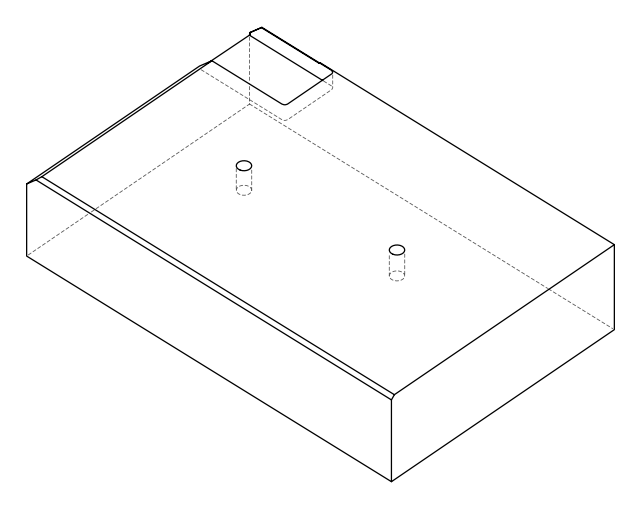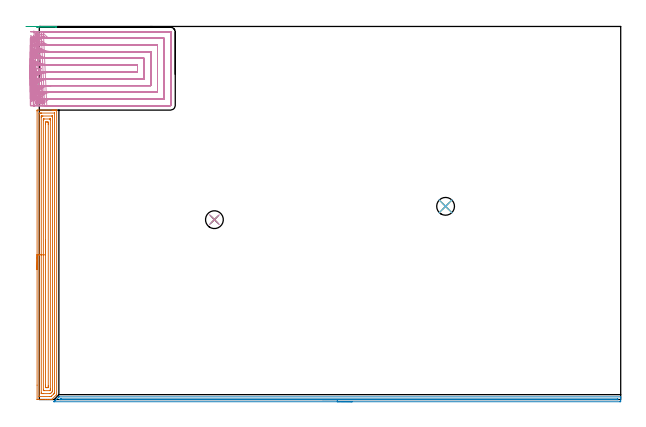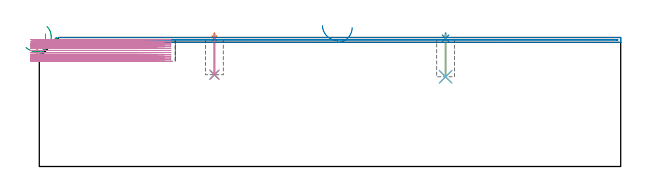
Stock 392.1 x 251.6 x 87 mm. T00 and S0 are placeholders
(PLAN: 10 operations, 6 tool changes, 47.2 min)
(1 SPOT_DRILL | STEP1POCKET | NXT0321_9005460120000 | 0.03 min | 2 mm3)
(2 SPOT_DRILL_1 | STEP1POCKET_1 | NXT0321_9005460120000 | 0.03 min | 1 mm3)
(3 DRILL_BLIND_HOLE_INTO_CENTER | STEP1POCKET | UGT0301_198 | 0.11 min | 1143 mm3)
(4 DRILL_TO_ENLARGE_BLIND_HOLE | STEP1POCKET | UGT0301_373 | 0.11 min | 1685 mm3)
(5 DRILL_BLIND_HOLE_INTO_CENTER_1 | STEP1POCKET_1 | UGT0301_198 | 0.12 min | 1212 mm3)
(6 DRILL_TO_ENLARGE_BLIND_HOLE_1 | STEP1POCKET_1 | UGT0301_373 | 0.12 min | 1774 mm3)
(7 AREA_MILL | FG_CHAMFER_SURFACE | UGT0205_001 | 8.05 min | 17604 mm3)
(8 AREA_MILL_1 | FG_CHAMFER_SURFACE_1 | UGT0205_001 | 6.23 min | 2070 mm3)
(9 AREA_MILL_2 | FG_CHAMFER_SURFACE_2 | UGT0205_001 | 0.28 min | 639 mm3)
(10 MILL_SLOT | SLOT_PARTIAL_RECTANGULAR | UGT0201_014 | Follow Part, ap 1.5, ae 75% | 32.15 min | 80790 mm3)
(TOOL NXT0321_9005460120000 | NC Spot Drill, 142deg, 12mm, Carbide, Uncoated | D12 PA142 FL30 Z2)
(TOOL UGT0301_198 | Twist Drill 7.9 mm | D7.9 PA118 FL73 Z2)
(TOOL UGT0301_373 | Twist Drill Flat Bottom 12 mm | D12 PA180 FL101 Z2)
(TOOL UGT0205_001 | Chamfer Mill 20 x 3 x 45 deg. | D20 FL50 Z2)
(TOOL UGT0201_014 | End mill 6 mm | D6 FL24 Z4)
(OP 1 SPOT_DRILL)
G17 G21 G94 G90
T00 M6
G54
G17 G0 G90 X118.1 Y121.3 S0 M3
G43 Z97. H0
G94 G81 G98 Z86.475 F250. R90.
G80
M5
M2
(OP 2 SPOT_DRILL_1)
G17 G21 G94 G90
T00 M6
G54
G17 G0 G90 X274. Y130.3 S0 M3
G43 Z97. H0
G94 G81 G98 Z86.475 F250. R90.
G80
M5
M2
(OP 3 DRILL_BLIND_HOLE_INTO_CENTER)
G17 G21 G94 G90
T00 M6
G54
G17 G0 G90 X118.1 Y121.3 S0 M3
G43 Z97. H0
G94 G81 G98 Z61.9 F250. R89.
G80
M5
M2
(OP 4 DRILL_TO_ENLARGE_BLIND_HOLE)
G17 G21 G94 G90
T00 M6
G54
G17 G0 G90 X118.1 Y121.3 S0 M3
G43 Z97. H0
G94 G81 G98 Z61.9 F250. R89.
G80
M5
M2
(OP 5 DRILL_BLIND_HOLE_INTO_CENTER_1)
G17 G21 G94 G90
T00 M6
G54
G17 G0 G90 X274. Y130.3 S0 M3
G43 Z97. H0
G94 G81 G98 Z60.5 F250. R89.
G80
M5
M2
(OP 6 DRILL_TO_ENLARGE_BLIND_HOLE_1)
G17 G21 G94 G90
T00 M6
G54
G17 G0 G90 X274. Y130.3 S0 M3
G43 Z97. H0
G94 G81 G98 Z60.5 F250. R89.
G80
M5
M2
(OP 7 AREA_MILL)
G17 G21 G94 G90
T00 M6
G54
G17 G0 G90 X-1.5 Y87.6 S1061 M3
G43 Z97. H0
Z83.8
G94 G1 Y87.638 Z82.928 F250.
Y87.752 Z82.064
Y87.941 Z81.212
Y88.203 Z80.38
Y88.537 Z79.574
Y88.94 Z78.8
Y89.408 Z78.064
Y89.94 Z77.372
Y90.529 Z76.729
Y91.172 Z76.14
Y91.864 Z75.608
Y92.6 Z75.14
Y93.374 Z74.737
Y94.18 Z74.403
Y95.012 Z74.141
Y95.864 Z73.952
Y96.728 Z73.838
Y97.6 Z73.8
X-1.499 Y194.576 Z73.801
X-1.496 Y195.016 Z73.802
X-1.492 Y195.19 Z73.806
X-1.063 Y195.2 Z74.235
X8.622 Z83.916
X9.153 Z84.45
X9.502 Z84.798
X10.033 Z85.33
X10.383 Z85.677
X11.081 Z86.381
X11.353 Z86.653
X11.701 Y195.198 Z86.992
X11.702 Y195.197
X11.7 Y195.023 Z87.
Y3.305
X11.698 Y3.302 Z86.997
X11.454 Y3.054 Z86.754
X8.578 Y0.177 Z83.877
X8.532 Y0.132 Z83.831
X8.401 Y0.01 Z83.695
X8.273 Y0. Z83.572
X7.559 Z82.859
X6.861 Z82.156
X5.631 Z80.928
X4.22 Z79.515
X-1.329 Y0.001 Z73.968
X-1.492 Y0.01 Z73.806
X-1.499 Y0.173 Z73.799
X-1.5 Y9.716 Z73.8
Y97.6
X-0.086 Z75.214
X-0.085 Y192.689 Z75.215
X-0.084 Y192.788 Z75.216
X-0.079 Y193.176 Z75.221
X0.299 Y193.193 Z75.599
X0.698 Y193.197 Z75.998
X1.173 Y193.2 Z76.473
X1.578 Z76.878
X10.193 Y193.199 Z85.493
X10.226 Y193.197 Z85.526
X10.26 Y193.192 Z85.56
X10.279 Y193.187 Z85.579
X10.28 Y193.16 Z85.58
X10.285 Y192.887 Z85.585
Y4.695
X10.284 Y4.497 Z85.584
X10.281 Y4.398 Z85.581
X10.279 Y4.351 Z85.579
X10.261 Y4.322 Z85.561
X10.146 Y4.199 Z85.446
X9.823 Y3.873 Z85.123
X9.502 Y3.552 Z84.802
X8.361 Y2.412 Z83.661
X8.043 Y2.105 Z83.343
X7.942 Y2.01 Z83.242
X7.741 Y2.007 Z83.041
X7.265 Y2.001 Z82.565
X0.007 Z75.307
X-0.026 Y2.003 Z75.274
X-0.06 Y2.008 Z75.24
X-0.079 Y2.013 Z75.221
X-0.08 Y2.04 Z75.22
X-0.085 Y2.313 Z75.215
X-0.086 Y97.6 Z75.214
X1.328 Z76.628
X1.329 Y190.36 Z76.629
X1.331 Y191.001 Z76.631
X1.333 Y191.127 Z76.633
X1.335 Y191.182 Z76.635
X1.391 Y191.191 Z76.691
X1.578 Y191.196 Z76.878
X2.263 Y191.2 Z77.563
X2.459 Z77.759
X8.426 Y191.199 Z83.726
X8.622 Y191.197 Z83.922
X8.818 Y191.191 Z84.118
X8.865 Y191.188 Z84.165
X8.867 Y191.152 Z84.167
X8.87 Y191.085 Z84.17
X8.871 Y191.001 Z84.171
X8.872 Y190.747 Z84.172
X8.871 Y5.734 Z84.171
X8.869 Y5.48 Z84.169
X8.866 Y5.408 Z84.166
X8.862 Y5.373 Z84.162
X8.852 Y5.36 Z84.152
X8.792 Y5.294 Z84.092
X8.622 Y5.121 Z83.922
X7.721 Y4.22 Z83.021
X7.7 Y4.199 Z83.
X7.527 Y4.038 Z82.827
X7.487 Y4.01 Z82.787
X7.384 Y4.006 Z82.684
X7.253 Y4.002 Z82.553
X7.057 Y4. Z82.357
X6.861 Z82.161
X2.655 Z77.955
X1.774 Y4.001 Z77.074
X1.578 Y4.003 Z76.878
X1.382 Y4.009 Z76.682
X1.335 Y4.012 Z76.635
X1.333 Y4.048 Z76.633
X1.33 Y4.115 Z76.63
X1.329 Y4.199 Z76.629
Y4.453
X1.328 Y97.6 Z76.628
X2.743 Z78.043
Y188.319
X2.745 Y188.923 Z78.045
X2.748 Y189.126 Z78.048
X2.75 Y189.19 Z78.05
X2.797 Y189.193 Z78.097
X2.905 Y189.196 Z78.205
X3.339 Y189.2 Z78.639
X6.861 Z82.161
X7.295 Y189.196 Z82.595
X7.4 Y189.193 Z82.7
X7.447 Y189.19 Z82.747
X7.45 Y189.156 Z82.75
X7.453 Y189.06 Z82.753
X7.457 Y188.608 Z82.757
Y7.169
X7.456 Y6.881 Z82.756
X7.453 Y6.578 Z82.753
X7.45 Y6.431 Z82.75
X7.387 Y6.347 Z82.687
X7.212 Y6.168 Z82.512
X7.069 Y6.028 Z82.369
X7.048 Y6.01 Z82.348
X7.023 Y6.006 Z82.323
X6.969 Y6.002 Z82.269
X6.861 Y6. Z82.161
X3.339 Z78.639
X2.905 Y6.004 Z78.205
X2.8 Y6.007 Z78.1
X2.753 Y6.01 Z78.053
X2.75 Y6.044 Z78.05
X2.747 Y6.14 Z78.047
X2.743 Y6.592 Z78.043
Y97.6
X4.157 Z79.457
Y185.702
X4.161 Y186.532 Z79.461
X4.163 Y186.589 Z79.463
X4.22 Y187.19 Z79.52
X4.446 Y187.196 Z79.746
X5.1 Y187.199 Z80.4
X5.324 Z80.624
X5.98 Y187.19 Z81.28
X6.036 Y186.532 Z81.336
X6.04 Y186.472 Z81.34
X6.043 Y185.638 Z81.343
Y185.574
Y9.499
X6.039 Y8.668 Z81.339
X6.037 Y8.611 Z81.337
X5.98 Y8.01 Z81.28
X5.754 Y8.004 Z81.054
X5.1 Y8.001 Z80.4
X4.876 Z80.176
X4.22 Y8.01 Z79.52
X4.164 Y8.668 Z79.464
X4.16 Y8.728 Z79.46
X4.157 Y9.562 Z79.457
Y9.626
Y97.6
Y98.472 Z79.495
Y99.336 Z79.609
Y100.188 Z79.798
Y101.02 Z80.06
Y101.826 Z80.394
Y102.6 Z80.797
Y103.336 Z81.265
Y104.028 Z81.796
Y104.671 Z82.386
Y105.26 Z83.029
Y105.792 Z83.721
Y106.26 Z84.457
Y106.663 Z85.231
Y106.997 Z86.037
Y107.259 Z86.869
Y107.448 Z87.72
Y107.562 Z88.585
Y107.6 Z89.457
G0 Z97.
M5
M2
(OP 8 AREA_MILL_1)
G17 G21 G94 G90
T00 M6
G54
G17 G0 G90 X211. Y-1.5 S1061 M3
G43 Z97. H0
Z93.7
G94 G1 X210.962 Z92.828 F250.
X210.848 Z91.963
X210.659 Z91.112
X210.397 Z90.28
X210.063 Z89.474
X209.66 Z88.7
X209.191 Z87.964
X208.66 Z87.272
X208.071 Z86.629
X207.428 Z86.039
X206.736 Z85.508
X206. Z85.04
X205.226 Z84.637
X204.42 Z84.303
X203.588 Z84.041
X202.736 Z83.852
X201.872 Z83.738
X201. Z83.7
X9.959
X9.91 Y-1.498
X9.909 Y-1.496 Z83.701
X9.92 Y-1.479 Z83.719
X10.237 Y-1.16 Z84.035
X10.387 Y-1.012 Z84.186
X10.53 Y-0.869 Z84.329
X10.674 Y-0.724 Z84.472
X10.814 Y-0.585 Z84.613
X10.977 Y-0.422 Z84.776
X11.111 Y-0.287 Z84.909
X11.241 Y-0.158 Z85.04
X13.194 Y1.794 Z86.993
X13.202 Y1.798 Z86.997
X13.213 Y1.8 Z87.
X391.917
X392.09 Y1.797 Z86.989
X392.098 Y1.662 Z86.855
X392.1 Y1.522 Z86.721
Y1.302 Z86.502
Y0.587 Z85.781
Y-0.645 Z84.552
X392.096 Y-1.16 Z84.034
X392.09 Y-1.492 Z83.703
X391.815 Y-1.497 Z83.7
X391.47 Y-1.5
X201.
Y-0.086 Z85.114
X14.519
X14.107 Y-0.084 Z85.116
X13.898 Y-0.082 Z85.118
X13.79 Y-0.079 Z85.121
X13.837 Y-0.023 Z85.177
X13.912 Y0.057 Z85.257
X14.107 Y0.256 Z85.456
X14.219 Y0.361 Z85.561
X14.237 Y0.376 Z85.576
X14.258 Y0.379 Z85.579
X14.316 Y0.383 Z85.583
X14.796 Y0.385 Z85.585
X15.001 Y0.386 Z85.586
X389.887 Y0.385 Z85.585
X390.039 Y0.384 Z85.584
X390.076 Y0.381 Z85.581
X390.088 Y0.379 Z85.579
X390.092 Y0.371 Z85.571
X390.096 Y0.337 Z85.537
X390.098 Y0.179 Z85.379
X390.092 Y-0.054 Z85.146
X390.09 Y-0.077 Z85.123
X390.043 Y-0.08 Z85.12
X389.923 Y-0.083 Z85.117
X389.681 Y-0.085 Z85.115
X389.476 Y-0.086 Z85.114
X201.
X200.128 Z85.152
X199.263 Z85.266
X198.412 Z85.455
X197.58 Z85.717
X196.774 Z86.051
X196. Z86.454
X195.264 Z86.923
X194.572 Z87.454
X193.929 Z88.043
X193.34 Z88.686
X192.808 Z89.378
X192.34 Z90.114
X191.937 Z90.888
X191.603 Z91.694
X191.341 Z92.526
X191.152 Z93.378
X191.038 Z94.243
X191. Z95.114
G0 Z97.
M5
M2
(OP 9 AREA_MILL_2)
G17 G21 G94 G90
T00 M6
G54
G17 G0 G90 X-9.042 Y251.6 S1061 M3
G43 Z97. H0
Z80.399
G94 G1 X-8.399 Z79.81 F250.
X-7.707 Z79.279
X-6.971 Z78.81
X-6.197 Z78.407
X-5.391 Z78.073
X-4.559 Z77.811
X-3.708 Z77.622
X-2.843 Z77.508
X-1.971 Z77.47
X-1.1 Z77.508
X-0.235 Z77.622
X0.617 Z77.811
X1.449 Z78.073
X2.255 Z78.407
X3.029 Z78.81
X3.765 Z79.278
X4.457 Z79.809
X5.1 Z80.399
X11.263 Z86.558
X11.579 Y251.599 Z86.876
X11.694 Y251.596 Z86.992
Y251.35 Z86.994
Y251.104 Z86.992
X11.579 Y251.101 Z86.876
X11.263 Y251.1 Z86.558
X11.009 Z86.305
X-1.437 Y251.101 Z73.862
X-1.494 Y251.11 Z73.805
X-1.5 Y251.131 Z73.8
Y251.183
X-1.499 Y251.35 Z73.801
X-1.495 Y251.563 Z73.804
X-1.492 Y251.596 Z73.807
X-1.063 Y251.598 Z74.236
X-0.555 Y251.6 Z74.744
X5.1 Z80.399
X5.689 Z81.042
X6.22 Z81.734
X6.689 Z82.47
X7.092 Z83.244
X7.426 Z84.05
X7.688 Z84.882
X7.877 Z85.733
X7.991 Z86.598
X8.029 Z87.47
X7.991 Z88.341
X7.877 Z89.206
X7.688 Z90.058
X7.426 Z90.89
X7.092 Z91.696
X6.689 Z92.47
X6.221 Z93.206
X5.69 Z93.898
X5.1 Z94.541
G0 Z97.
M5
M2
(OP 10 MILL_SLOT)
G17 G21 G94 G90
T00 M6
G54
G17 G0 G90 X-5.736 Y221.598 S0 M3
G43 Z97. H0
Z85.545
G94 G1 X-3. Y222.828 F250.
G2 X-2.253 Y223.15 R27. F500.
G1 X1.4
X-2.253
G2 X-3. Y223.473 R27.
G1 X-5.736 Y224.702 F250.
X-5.612 Y216.315
X-3. Y217.79
G2 X8.067 Y220.7 R22.5 F500.
G1 X66.2
Y225.6
X8.068
G2 X-3. Y228.51 R22.5
G1 X-5.612 Y229.986 F250.
X-5.366 Y210.552
X-3. Y212.396
G2 X8.067 Y216.2 R18. F500.
G1 X70.7
Y230.1
X8.068
G2 X-3. Y233.905 R18.
G1 X-5.366 Y235.749 F250.
X-4.718 Y203.472
X-3. Y205.932
G2 X8.067 Y211.7 R13.5 F500.
G1 X75.2
Y234.6
X8.068
G2 X-3. Y240.37 R13.5
G1 X-4.718 Y242.829 F250.
X-1.329 Y199.513 F500.
X0.004 Y202.2 F250.
G2 X8.067 Y207.2 R9. F500.
G1 X79.7
Y239.1
X8.068
G2 X0.005 Y244.101 R9.
G1 X-1.328 Y246.788 F250.
X2.78 Y199.343 F500.
X4.934 Y201.431 F250.
G2 X8.067 Y202.7 R4.5 F500.
G1 X84.2
Y243.6
X8.068
G2 X4.933 Y244.871 R4.5
G1 X2.781 Y246.961 F250.
X5.067 Y198.2 F500.
X8.067 F250.
X88.4 F500.
G3 X88.7 Y198.5 R0.3
G1 Y247.8
G3 X88.4 Y248.1 R0.3
G1 X8.068
X5.068 F250.
G0 Z97.
X-5.713 Y217.263
Z84.091
G1 X-3. Y218.544
G2 X0.11 Y219.74 R22.5 F500.
G1 X-0.056 Y223.15
X0.11 Y219.74
G2 X6.611 Y220.7 R22.5
G1 X66.2
Y225.6
X6.613
G2 X-3. Y227.757 R22.5
G1 X-5.712 Y229.038 F250.
X-5.537 Y211.818
X-3. Y213.419
G2 X6.611 Y216.2 R18. F500.
G1 X70.7
Y230.1
X6.613
G2 X-3. Y232.882 R18.
G1 X-5.536 Y234.484 F250.
X-5.107 Y205.545
X-3. Y207.681
G2 X6.611 Y211.7 R13.5 F500.
G1 X75.2
Y234.6
X6.613
G2 X-3. Y238.621 R13.5
G1 X-5.106 Y240.757 F250.
X-2.73 Y199.859 F500.
X-1.298 Y202.495 F250.
G2 X6.611 Y207.2 R9. F500.
G1 X79.7
Y239.1
X6.613
G2 X-1.297 Y243.806 R9.
G1 X-2.728 Y246.442 F250.
X1.325 Y199.343 F500.
X3.479 Y201.431 F250.
G2 X6.611 Y202.7 R4.5 F500.
G1 X84.2
Y243.6
X6.613
G2 X3.479 Y244.871 R4.5
G1 X1.326 Y246.96 F250.
X3.611 Y198.2 F500.
X6.611 F250.
X88.4 F500.
G3 X88.7 Y198.5 R0.3
G1 Y247.8
G3 X88.4 Y248.1 R0.3
G1 X6.613
X3.613 F250.
G0 Z97.
X-5.796 Y218.082
Z82.636
G1 X-3. Y219.169
G2 X5.157 Y220.7 R22.5 F500.
G1 X66.2
Y225.6
X5.158
G2 X-3. Y227.131 R22.5
G1 X-5.796 Y228.219 F250.
X-5.674 Y212.886
X-3. Y214.246
G2 X5.157 Y216.2 R18. F500.
G1 X70.7
Y230.1
X5.158
G2 X-3. Y232.055 R18.
G1 X-5.674 Y233.414 F250.
X-5.39 Y207.145
X-3. Y208.957
G2 X5.157 Y211.7 R13.5 F500.
G1 X75.2
Y234.6
X5.158
G2 X-3. Y237.344 R13.5
G1 X-5.39 Y239.156 F250.
X-3.984 Y200.739
X-2.308 Y203.227
G2 X5.157 Y207.2 R9. F500.
G1 X79.7
Y239.1
X5.158
G2 X-2.306 Y243.071 R9.
G1 X-3.982 Y245.559 F250.
X-0.131 Y199.337 F500.
X2.021 Y201.428 F250.
G2 X5.157 Y202.7 R4.5 F500.
G1 X84.2
Y243.6
X5.158
G2 X2.024 Y244.871 R4.5
G1 X-0.129 Y246.96 F250.
X2.157 Y198.2 F500.
X5.157 F250.
X88.4 F500.
G3 X88.7 Y198.5 R0.3
G1 Y247.8
G3 X88.4 Y248.1 R0.3
G1 X5.158
X2.158 F250.
G0 Z97.
X-5.87 Y218.852
Z81.182
G1 X-3. Y219.726
G2 X3.549 Y220.7 R22.5 F500.
G1 X66.2
Y225.6
X3.545
G2 X-3. Y226.573 R22.5
G1 X-5.87 Y227.446 F250.
X-5.794 Y213.875
X-3. Y214.966
G2 X3.549 Y216.2 R18. F500.
G1 X70.7
Y230.1
X3.545
G2 X-3. Y231.332 R18.
G1 X-5.795 Y232.423 F250.
X-5.623 Y208.55
X-3. Y210.005
G2 X3.549 Y211.7 R13.5 F500.
G1 X75.2
Y234.6
X3.545
G2 X-3. Y236.293 R13.5
G1 X-5.624 Y237.747 F250.
X-5.058 Y202.19
X-3. Y204.373
G2 X3.549 Y207.2 R9. F500.
G1 X79.7
Y239.1
X3.545
G2 X-3. Y241.922 R9.
G1 X-5.059 Y244.104 F250.
X-1.852 Y198.476 F500.
X-0.063 Y200.884 F250.
G2 X3.549 Y202.7 R4.5 F500.
G1 X84.2
Y243.6
X3.545
G2 X-0.064 Y245.412 R4.5
G1 X-1.856 Y247.818 F250.
X0.549 Y198.2 F500.
X3.549 F250.
X88.4 F500.
G3 X88.7 Y198.5 R0.3
G1 Y247.8
G3 X88.4 Y248.1 R0.3
G1 X3.545
X0.545 F250.
G0 Z97.
X-5.933 Y219.564
Z79.727
G1 X-3. Y220.195
G2 X1.738 Y220.7 R22.5 F500.
G1 X66.2
Y225.6
X1.737
G2 X-3. Y226.104 R22.5
G1 X-5.933 Y226.736 F250.
X-5.894 Y214.776
X-3. Y215.565
G2 X1.738 Y216.2 R18. F500.
G1 X70.7
Y230.1
X1.737
G2 X-3. Y230.735 R18.
G1 X-5.894 Y231.524 F250.
X-5.809 Y209.788
X-3. Y210.841
G2 X1.738 Y211.7 R13.5 F500.
G1 X75.2
Y234.6
X1.737
G2 X-3. Y235.459 R13.5
G1 X-5.809 Y236.511 F250.
X-5.551 Y204.272
X-3. Y205.852
G2 X1.738 Y207.2 R9. F500.
G1 X79.7
Y239.1
X1.737
G2 X-3. Y240.448 R9.
G1 X-5.551 Y242.027 F250.
X-3.656 Y197.815
X-2.174 Y200.423
G2 X1.738 Y202.7 R4.5 F500.
G1 X84.2
Y243.6
X1.737
G2 X-2.175 Y245.877 R4.5
G1 X-3.657 Y248.485 F250.
X-1.262 Y198.2 F500.
X1.738 F250.
X88.4 F500.
G3 X88.7 Y198.5 R0.3
G1 Y247.8
G3 X88.4 Y248.1 R0.3
G1 X1.737
X-1.263 F250.
G0 Z97.
X-5.989 Y220.357
Z78.273
G1 X-3. Y220.616
G2 X-1.059 Y220.7 R22.5 F500.
G1 X66.2
Y225.6
X-1.063
G2 X-3. Y225.684 R22.5
G1 X-5.989 Y225.942 F250.
X-5.983 Y215.771
X-3. Y216.095
G2 X-1.059 Y216.2 R18. F500.
G1 X70.7
Y230.1
X-1.063
G2 X-3. Y230.205 R18.
G1 X-5.983 Y230.527 F250.
X-5.969 Y211.128
X-3. Y211.56
G2 X-1.059 Y211.7 R13.5 F500.
G1 X75.2
Y234.6
X-1.063
G2 X-3. Y234.74 R13.5
G1 X-5.969 Y235.17 F250.
X-5.929 Y206.341
X-3. Y206.988
G2 X-1.059 Y207.2 R9. F500.
G1 X79.7
Y239.1
X-1.063
G2 X-3. Y239.311 R9.
G1 X-5.93 Y239.957 F250.
X-5.707 Y200.966
X-3. Y202.26
G2 X-1.059 Y202.7 R4.5 F500.
G1 X84.2
Y243.6
X-1.063
G2 X-3. Y244.038 R4.5
G1 X-5.708 Y245.33 F250.
X-4.059 Y198.2
X-1.059
X88.4 F500.
G3 X88.7 Y198.5 R0.3
G1 Y247.8
G3 X88.4 Y248.1 R0.3
G1 X-1.063
X-4.063 F250.
G0 X-6. Y220.658 Z76.818
G1 X-3. Y220.698
G2 X-2.699 Y220.7 R22.5 F500.
G1 X66.2
Y225.6
X-2.709
G2 X-3. Y225.602 R22.5
G1 X-6. Y225.641 F250.
Y216.147
X-3. Y216.197
G2 X-2.699 Y216.2 R18. F500.
G1 X70.7
Y230.1
X-2.709
G2 X-3. Y230.102 R18.
G1 X-6. Y230.151 F250.
X-5.999 Y211.63
X-3. Y211.697
G2 X-2.699 Y211.7 R13.5 F500.
G1 X75.2
Y234.6
X-2.709
G2 X-3. Y234.603 R13.5
G1 X-5.999 Y234.668 F250.
X-5.998 Y207.095
X-3. Y207.195
G2 X-2.699 Y207.2 R9. F500.
G1 X79.7
Y239.1
X-2.709
G2 X-3. Y239.105 R9.
G1 X-5.998 Y239.202 F250.
X-5.993 Y202.489
X-3. Y202.69
G2 X-2.699 Y202.7 R4.5 F500.
G1 X84.2
Y243.6
X-2.709
G2 X-3. Y243.609 R4.5
G1 X-5.994 Y243.804 F250.
X-5.699 Y198.2
X-2.699
X88.4 F500.
G3 X88.7 Y198.5 R0.3
G1 Y247.8
G3 X88.4 Y248.1 R0.3
G1 X-2.709
X-5.709 F250.
G0 X-6. Y220.7 Z75.364
G1 X-3.
X66.2 F500.
Y225.6
X-3.
X-6. F250.
Y216.2
X-3.
X70.7 F500.
Y230.1
X-3.
X-6. F250.
Y211.7
X-3.
X75.2 F500.
Y234.6
X-3.
X-6. F250.
Y207.2
X-3.
X79.7 F500.
Y239.1
X-3.
X-6. F250.
Y202.7
X-3.
X84.2 F500.
Y243.6
X-3.
X-6. F250.
Y198.2
X-3.
X88.4 F500.
G3 X88.7 Y198.5 R0.3
G1 Y247.8
G3 X88.4 Y248.1 R0.3
G1 X-3.
X-6. F250.
G0 Y220.7 Z73.909
G1 X-3.
X66.2 F500.
Y225.6
X-3.
X-6. F250.
Y216.2
X-3.
X70.7 F500.
Y230.1
X-3.
X-6. F250.
Y211.7
X-3.
X75.2 F500.
Y234.6
X-3.
X-6. F250.
Y207.2
X-3.
X79.7 F500.
Y239.1
X-3.
X-6. F250.
Y202.7
X-3.
X84.2 F500.
Y243.6
X-3.
X-6. F250.
Y198.2
X-3.
X88.4 F500.
G3 X88.7 Y198.5 R0.3
G1 Y247.8
G3 X88.4 Y248.1 R0.3
G1 X-3.
X-6. F250.
G0 Y220.7 Z72.455
G1 X-3.
X66.2 F500.
Y225.6
X-3.
X-6. F250.
Y216.2
X-3.
X70.7 F500.
Y230.1
X-3.
X-6. F250.
Y211.7
X-3.
X75.2 F500.
Y234.6
X-3.
X-6. F250.
Y207.2
X-3.
X79.7 F500.
Y239.1
X-3.
X-6. F250.
Y202.7
X-3.
X84.2 F500.
Y243.6
X-3.
X-6. F250.
Y198.2
X-3.
X88.4 F500.
G3 X88.7 Y198.5 R0.3
G1 Y247.8
G3 X88.4 Y248.1 R0.3
G1 X-3.
X-6. F250.
G0 Y220.7 Z71.
G1 X-3.
X66.2 F500.
Y225.6
X-3.
X-6. F250.
Y216.2
X-3.
X70.7 F500.
Y230.1
X-3.
X-6. F250.
Y211.7
X-3.
X75.2 F500.
Y234.6
X-3.
X-6. F250.
Y207.2
X-3.
X79.7 F500.
Y239.1
X-3.
X-6. F250.
Y202.7
X-3.
X84.2 F500.
Y243.6
X-3.
X-6. F250.
Y198.2
X-3.
X88.4 F500.
G3 X88.7 Y198.5 R0.3
G1 Y247.8
G3 X88.4 Y248.1 R0.3
G1 X-3.
X-6. F250.
G0 Z97.
M5
M2
